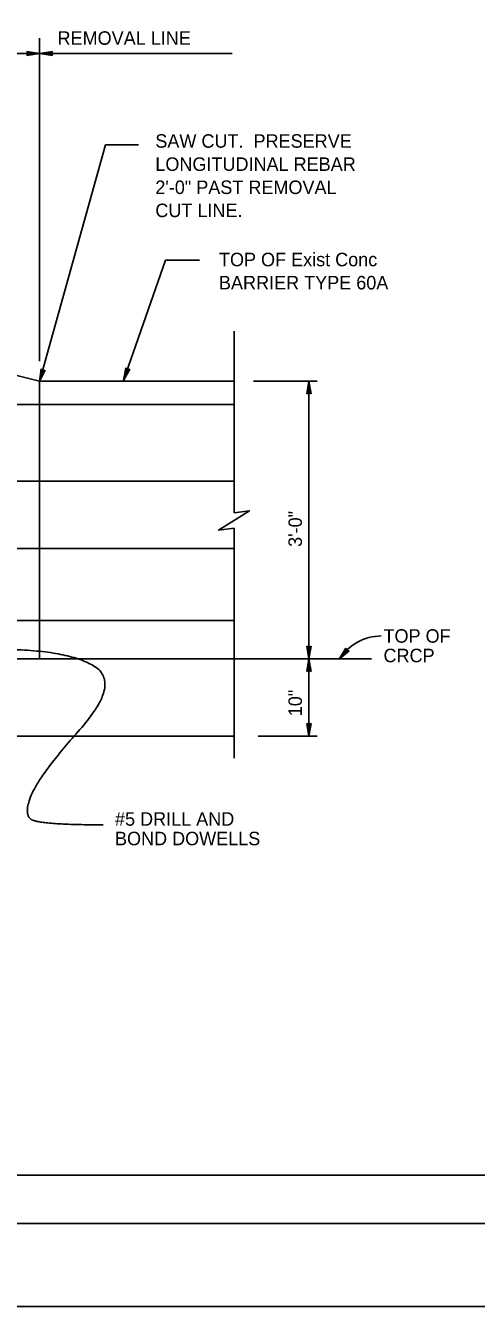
# Model space of a CAD drawing. Extents: x -900 to 860, y -510 to 676.
# Drawn here: x 1 to 235, y -510 to 154 of the extents above; entities that cross this region are included whole.
import ezdxf

# ---------------------------------------------------------------- set-up
doc = ezdxf.new("R2010")
doc.units = 0
for name, color, linetype in [('10 Sheet Format', 7, 'Continuous'), ('12 Coord Grid', 7, 'Continuous'), ('212 Leaders and Dim Lines', 7, 'Continuous'), ('214 Text and Titles', 7, 'Continuous'), ('216 Rebar', 7, 'Continuous'), ('240 Concrete', 7, 'Continuous')]:
    doc.layers.add(name, color=color, linetype=linetype)

msp = doc.modelspace()

# ---------------------------------------------------------------- linework, layer by layer
at = {"layer": '10 Sheet Format'}
msp.add_line((-819.9, -441.75), (805.1, -441.75), dxfattribs=at)
for points in [[(-899.9, -509.75), (860.1, -509.75), (860.1, 676.25), (-899.9, 676.25)], [(-869.87, 633.25), (830.13, 633.25), (830.13, -466.75), (-869.87, -466.75)], [(-869.87, 633.25), (830.13, 633.25), (830.13, -466.75), (-869.87, -466.75)]]:
    msp.add_lwpolyline(points, close=True, dxfattribs=at)
at = {"layer": '12 Coord Grid'}
for p, q in [((1.88, 140.51), (1.54, 141.06)), ((1.54, 141.06), (8.14, 139.96)), ((8.14, 139.96), (1.54, 138.85)), ((1.71, 140.78), (8.14, 139.96)), ((8.14, 139.96), (1.71, 139.13)), ((8.14, 139.96), (1.88, 140.51)), ((1.88, 140.51), (2.22, 139.96)), ((1.88, 139.4), (8.14, 139.96)), ((2.22, 139.96), (1.88, 139.4)), ((8.14, 139.96), (2.05, 140.23)), ((2.05, 139.68), (8.14, 139.96)), ((2.22, 139.96), (8.14, 139.96)), ((8.14, 139.96), (14.74, 141.06)), ((8.14, 139.96), (14.57, 140.78)), ((14.4, 140.51), (8.14, 139.96)), ((14.23, 140.23), (8.14, 139.96)), ((14.06, 139.96), (8.14, 139.96)), ((14.74, 138.86), (8.14, 139.96)), ((8.14, 139.96), (14.4, 139.41)), ((14.57, 139.13), (8.14, 139.96)), ((8.14, 139.96), (14.23, 139.68)), ((14.06, 139.96), (14.4, 140.51)), ((14.4, 139.41), (14.06, 139.96)), ((14.4, 140.51), (14.74, 141.06)), ((1.88, 139.4), (1.54, 138.85)), ((14.4, 139.41), (14.74, 138.86)), ((8.08, -30.18), (8.95, -23.54)), ((8.08, -30.18), (9.17, -23.79)), ((9.38, -24.03), (8.08, -30.18)), ((11.06, -24.19), (8.08, -30.18)), ((10.75, -24.27), (8.08, -30.18)), ((9.6, -24.27), (8.08, -30.18)), ((8.08, -30.18), (10.44, -24.35)), ((8.08, -30.18), (10.12, -24.43)), ((9.81, -24.52), (8.08, -30.18)), ((9.38, -24.03), (8.95, -23.54)), ((9.81, -24.52), (9.38, -24.03)), ((10.44, -24.35), (9.81, -24.52)), ((10.44, -24.35), (11.06, -24.19)), ((51.68, -29.55), (52.79, -22.96)), ((51.68, -29.55), (53, -23.21)), ((53.2, -23.46), (51.68, -29.55)), ((54.88, -23.67), (51.68, -29.55)), ((53.41, -23.71), (51.68, -29.55)), ((54.56, -23.74), (51.68, -29.55)), ((51.68, -29.55), (54.25, -23.82)), ((51.68, -29.55), (53.93, -23.89)), ((53.61, -23.96), (51.68, -29.55)), ((53.2, -23.46), (52.79, -22.96)), ((53.61, -23.96), (53.2, -23.46)), ((54.25, -23.82), (53.61, -23.96)), ((54.25, -23.82), (54.88, -23.67)), ((146.84, -36.59), (147.94, -29.99)), ((147.12, -36.42), (147.94, -29.99)), ((147.94, -29.99), (147.39, -36.25)), ((147.94, -29.99), (147.67, -36.08)), ((147.94, -35.91), (147.94, -29.99)), ((147.94, -29.99), (149.04, -36.59)), ((148.49, -36.25), (147.94, -29.99)), ((148.22, -36.08), (147.94, -29.99)), ((147.94, -29.99), (148.77, -36.42)), ((147.39, -36.25), (146.84, -36.59)), ((147.39, -36.25), (147.94, -35.91)), ((147.94, -35.91), (148.49, -36.25)), ((148.49, -36.25), (149.04, -36.59)), ((147.39, -167.73), (146.84, -167.4)), ((147.94, -173.99), (146.84, -167.4)), ((147.94, -173.99), (147.11, -167.56)), ((147.39, -167.73), (147.94, -173.99)), ((147.94, -168.07), (147.39, -167.73)), ((147.67, -167.9), (147.94, -173.99)), ((149.04, -167.4), (147.94, -173.99)), ((148.77, -167.56), (147.94, -173.99)), ((147.94, -173.99), (148.49, -167.73)), ((148.49, -167.73), (147.94, -168.07)), ((147.94, -173.99), (148.22, -167.9)), ((147.94, -168.07), (147.94, -173.99)), ((148.49, -167.73), (149.04, -167.4)), ((163.62, -174.1), (167.11, -168.39)), ((163.62, -174.1), (167.21, -168.7)), ((167.3, -169.01), (163.62, -174.1)), ((167.4, -169.31), (163.62, -174.1)), ((167.5, -169.62), (163.62, -174.1)), ((163.62, -174.1), (167.82, -169.67)), ((163.62, -174.1), (168.14, -169.73)), ((168.46, -169.78), (163.62, -174.1)), ((168.77, -169.83), (163.62, -174.1)), ((167.3, -169.01), (167.11, -168.39)), ((167.5, -169.62), (167.3, -169.01)), ((168.14, -169.73), (167.5, -169.62)), ((168.14, -169.73), (168.77, -169.83)), ((146.84, -180.59), (147.94, -173.99)), ((147.12, -180.42), (147.94, -173.99)), ((147.94, -173.99), (147.39, -180.25)), ((147.94, -173.99), (147.67, -180.08)), ((147.94, -179.91), (147.94, -173.99)), ((147.94, -173.99), (149.04, -180.59)), ((148.49, -180.25), (147.94, -173.99)), ((148.22, -180.08), (147.94, -173.99)), ((147.94, -173.99), (148.77, -180.42)), ((147.39, -180.25), (146.84, -180.59)), ((147.39, -180.25), (147.94, -179.91)), ((147.94, -179.91), (148.49, -180.25)), ((148.49, -180.25), (149.04, -180.59)), ((147.39, -207.73), (146.84, -207.4)), ((147.94, -213.99), (146.84, -207.4)), ((147.94, -213.99), (147.11, -207.56)), ((147.39, -207.73), (147.94, -213.99)), ((147.94, -208.07), (147.39, -207.73)), ((147.67, -207.9), (147.94, -213.99)), ((149.04, -207.4), (147.94, -213.99)), ((148.77, -207.56), (147.94, -213.99)), ((147.94, -213.99), (148.49, -207.73)), ((148.49, -207.73), (147.94, -208.07)), ((147.94, -213.99), (148.22, -207.9)), ((147.94, -208.07), (147.94, -213.99)), ((148.49, -207.73), (149.04, -207.4))]:
    msp.add_line(p, q, dxfattribs=at)
at = {"layer": '212 Leaders and Dim Lines'}
for p, q in [((8.14, 147.98), (8.14, -19.65)), ((-567.86, 139.96), (8.14, 139.96)), ((108.12, 139.96), (8.14, 139.96)), ((8.08, -30.18), (42.26, 92.58)), ((59.51, 92.58), (42.26, 92.58)), ((73.49, 32.81), (51.68, -29.55)), ((91.03, 32.81), (73.49, 32.81)), ((119.09, -29.99), (152.14, -29.99)), ((147.94, -173.99), (147.94, -29.99)), ((147.94, -213.99), (147.94, -173.99)), ((121.54, -213.99), (152.14, -213.99))]:
    msp.add_line(p, q, dxfattribs=at)
msp.add_arc((185.98, -188.76), 26.74, 91.03807, 146.74874, dxfattribs=at)
msp.add_open_spline([(-11.88, -169.14), (22.02, -169.14), (50.53, -186.18), (8.46, -233.85), (-0.42, -254.41), (7.99, -260.02), (41.18, -260.02)], degree=2, dxfattribs=at)
at = {"layer": '216 Rebar'}
for p, q in [((-87.86, -41.99), (109.05, -41.99)), ((-87.86, -81.85), (109.05, -81.85)), ((-87.86, -116.66), (109.05, -116.66)), ((-87.86, -153.99), (109.05, -153.99))]:
    msp.add_line(p, q, dxfattribs=at)
at = {"layer": '240 Concrete'}
for p, q in [((8.14, -29.99), (-183.86, 18.01)), ((109.05, -98.18), (109.05, -4.03)), ((109.05, -29.99), (8.14, -29.99)), ((8.14, -29.99), (8.14, -173.99)), ((109.05, -225.38), (109.05, -106.18)), ((8.14, -173.99), (-785.66, -173.99)), ((180.39, -173.99), (8.14, -173.99)), ((109.05, -213.99), (-705.5, -213.99))]:
    msp.add_line(p, q, dxfattribs=at)
msp.add_lwpolyline([(109.05, -98.18), (117.05, -97.18), (101.05, -107.18), (109.05, -106.18)], dxfattribs=at)

# ---------------------------------------------------------------- texts
at = {"layer": '212 Leaders and Dim Lines'}
for s, p in [('3\'-0"', (144.28, -115.9)), ('10"', (144.28, -203.73))]:
    msp.add_text(s, height=7, rotation=90, dxfattribs=at).set_placement(p)
for s, p in [('TOP OF', (186.62, -165.58)), ('CRCP', (186.62, -175.71)), ('#5 DRILL AND', (47.25, -260.49)), ('BOND DOWELLS', (47.25, -270.62))]:
    msp.add_text(s, height=7, dxfattribs=at).set_placement(p)
at = {"layer": '214 Text and Titles'}
for s, p in [('REMOVAL LINE', (17.43, 144.48)), ('SAW CUT.  PRESERVE', (68.19, 91.1)), ('LONGITUDINAL REBAR', (68.19, 79.1)), ('2\'-0" PAST REMOVAL', (68.19, 67.1)), ('CUT LINE.', (68.19, 55.1)), ('TOP OF Exist Conc', (101.21, 29.63)), ('BARRIER TYPE 60A', (101.21, 17.63))]:
    msp.add_text(s, height=7, dxfattribs=at).set_placement(p)

doc.saveas('drawing.dxf')
